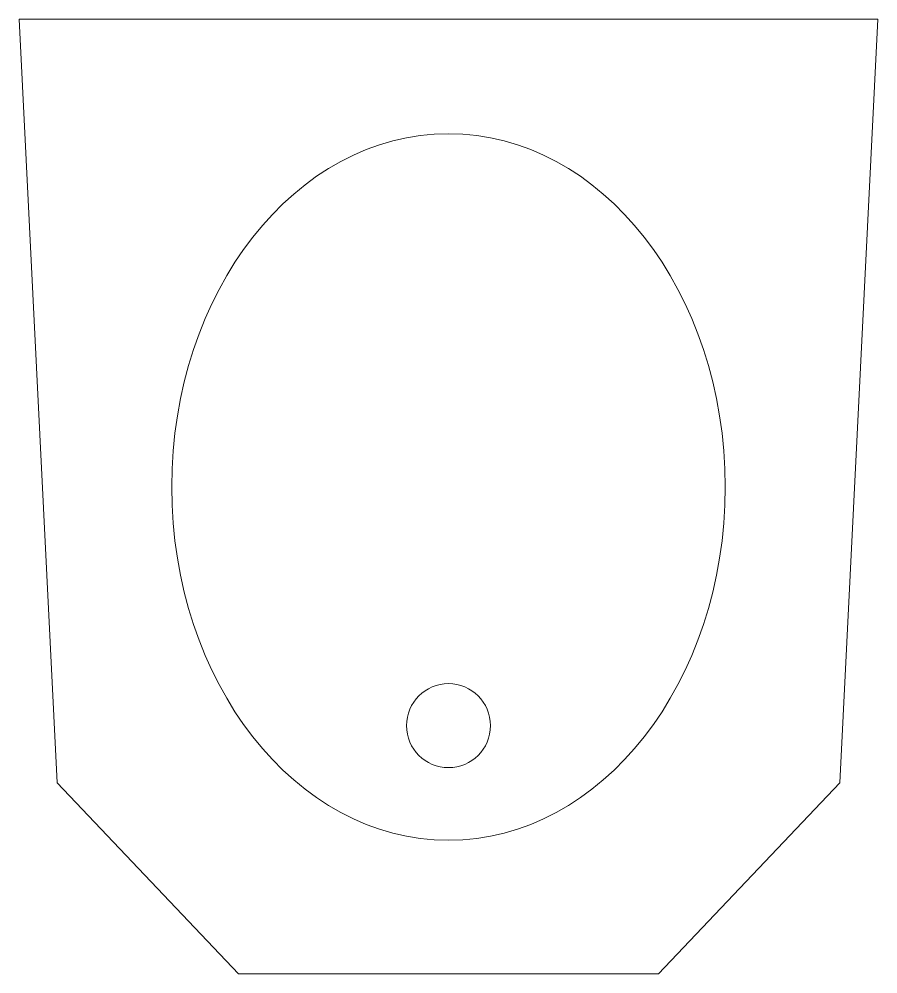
# Model space of a CAD drawing. Header units: millimetres. Extents: x 0 to 450, y 0 to 500.
import ezdxf

# ---------------------------------------------------------------- set-up
doc = ezdxf.new("R2010")
doc.units = ezdxf.units.MM
doc.layers.add('P-FIXT', color=7, linetype='Continuous', lineweight=20, true_color=0x477783)

# ---------------------------------------------------------------- blocks, each defined once
blk = doc.blocks.new('206_PLUMBING_HVAC_SYMBOLS_URINAL_PLAN')
at = {"layer": 'P-FIXT'}
blk.add_lwpolyline([(0, 500), (450, 500), (430, 100), (335, 0), (115, 0), (20, 100)], close=True, dxfattribs=at)
blk.add_circle((225, 130), 22, dxfattribs=at)
blk.add_ellipse((225, 255), major_axis=(0, 185), ratio=0.783784, dxfattribs=at)

msp = doc.modelspace()

# ---------------------------------------------------------------- block references
msp.add_blockref('206_PLUMBING_HVAC_SYMBOLS_URINAL_PLAN', (0, 0))

doc.saveas('drawing.dxf')
